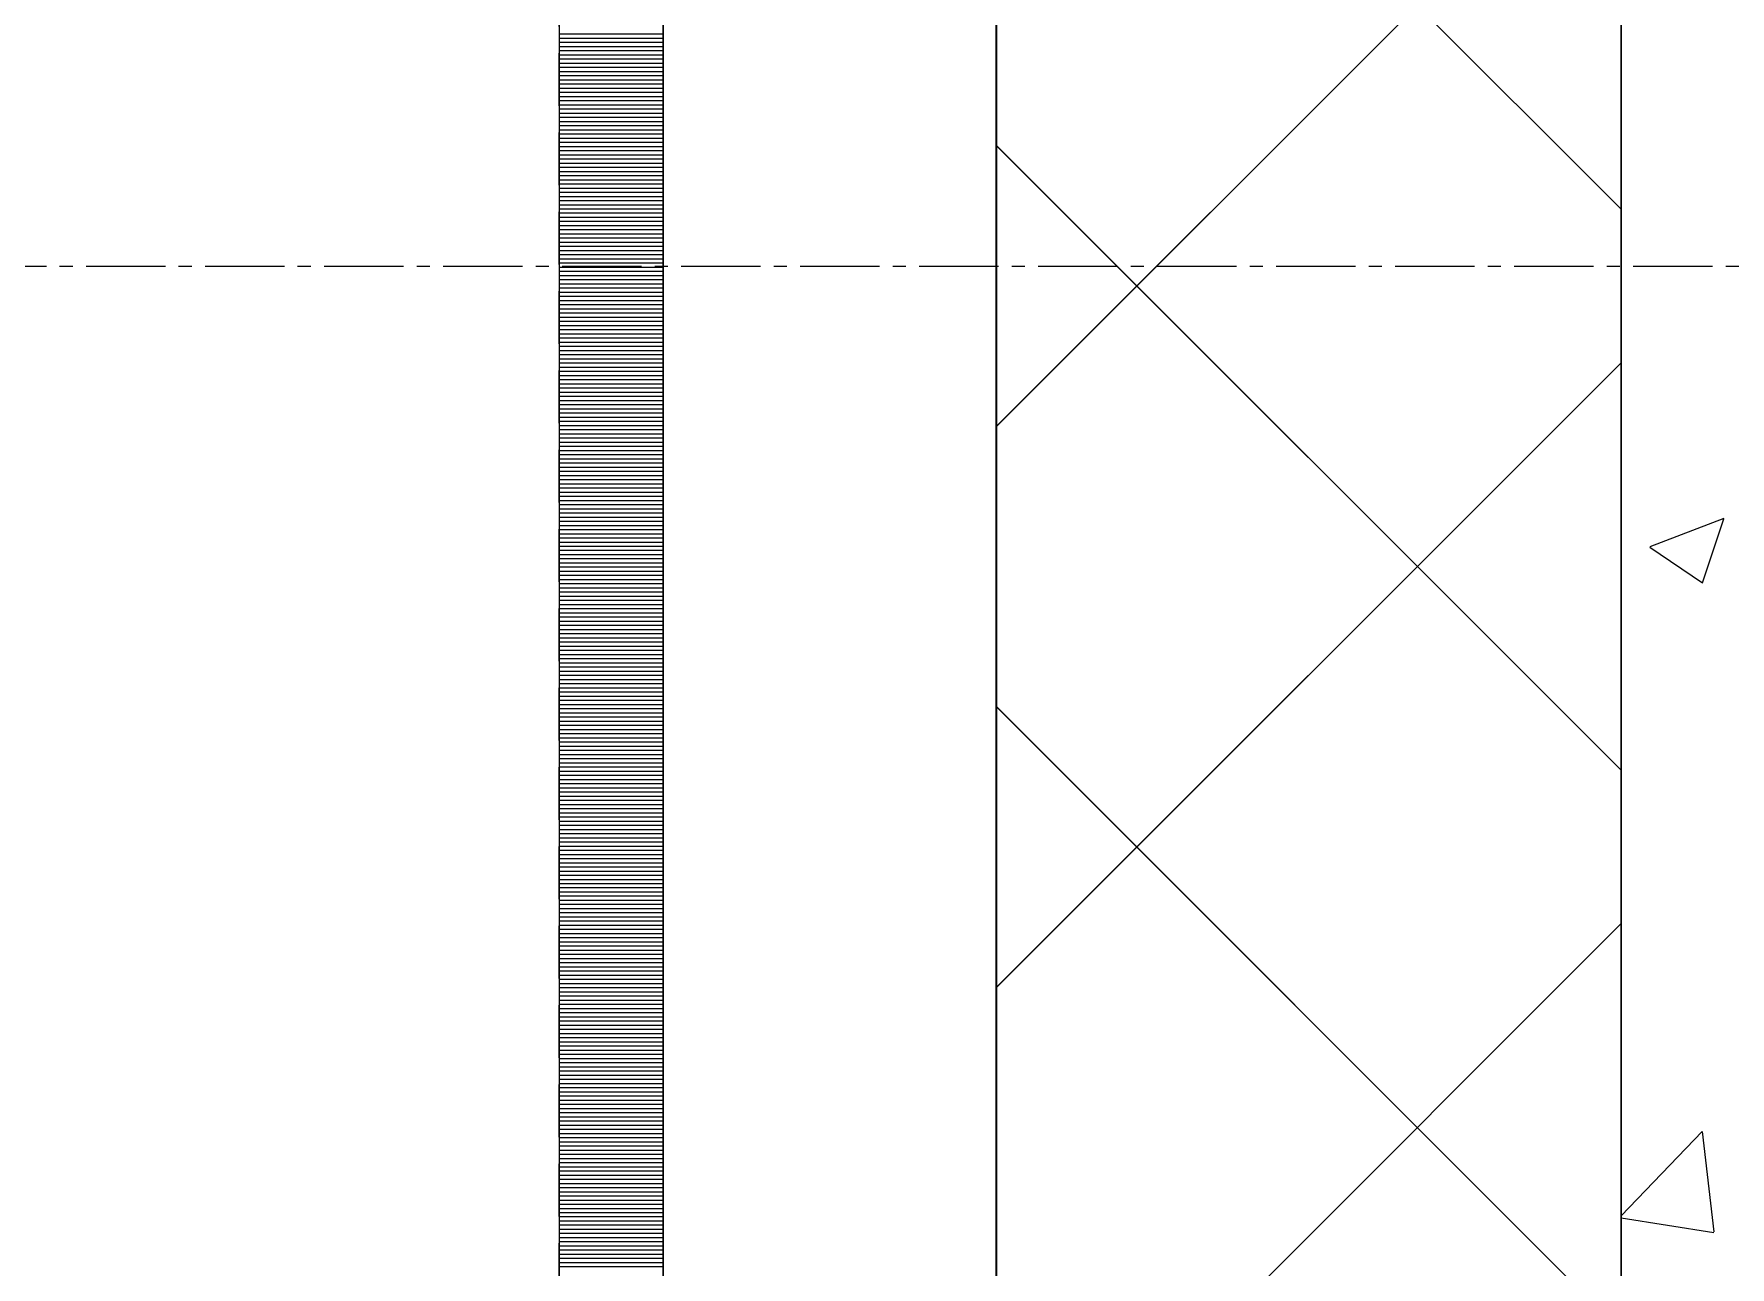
# Model space of a CAD drawing. Header units: millimetres. Extents: x 470010 to 1231400, y -134005 to 421770.
# Drawn here: x 672392.5 to 672799.8, y -18851.6 to -18555.5 of the extents above; entities that cross this region are included whole.
import ezdxf
from ezdxf.enums import TextEntityAlignment as Align

# ---------------------------------------------------------------- set-up
doc = ezdxf.new("R2010")
doc.units = ezdxf.units.MM
doc.linetypes.add('CENTER2', pattern=[28.575, 19.05, -3.175, 3.175, -3.175])
doc.linetypes.add('DASHED', pattern=[19.05, 12.7, -6.35])
doc.layers.get('Defpoints').update_dxf_attribs({"color": 140})
doc.layers.add('АР_Делит', color=120, linetype='Continuous', lineweight=0, plot=False)
for name, color, linetype, lineweight in [('АР_Стены ПЕНОблок', 52, 'Continuous', 20), ('АР_Тонкая', 254, 'Continuous', 5), ('АР_Утеплитель', 31, 'Continuous', 0), ('АР_Штриховка', 8, 'Continuous', 0)]:
    doc.layers.add(name, color=color, linetype=linetype, lineweight=lineweight)
doc.layers.add('РД_Оси_100', color=7, linetype='Continuous', lineweight=0, true_color=0x525252)
doc.styles.add('style1', font='ARIALN.TTF')

# ---------------------------------------------------------------- blocks, each defined once
blk = doc.blocks.new('СОШ_2200_АР_ОСИ_М100_28.05.24')
at = {"layer": 'АР_Делит', "color": 251, "linetype": 'DASHED', "true_color": 0x636466}
blk.add_lwpolyline([(-355, 13145), (-355, 100855), (37145, 100855), (37145, 129155), (72745, 129155), (72745, 135155), (114955, 135155), (114955, -355)], dxfattribs=at)
at = {"layer": 'РД_Оси_100', "color": 251, "linetype": 'CENTER2', "true_color": 0x636466}
blk.add_line((-5954.958, 75000), (119910, 75000), dxfattribs=at)
blk = doc.blocks.new('A$C9108343f')
at = {"layer": 'АР_Стены ПЕНОблок', "color": 18, "linetype": 'Continuous', "lineweight": 20, "true_color": 0x000000}
blk.add_line((7054.96, 97555), (7054.96, 21355), dxfattribs=at)
at = {"layer": 'АР_Тонкая', "color": 18, "linetype": 'Continuous', "lineweight": 5, "true_color": 0x000000}
for p, q in [((6799.96, 97555), (6799.96, 21355)), ((6824.96, 97555), (6824.96, 21355)), ((6824.96, 21355), (6824.96, 97555)), ((6904.96, 21355), (6904.96, 97555))]:
    blk.add_line(p, q, dxfattribs=at)
at = {"layer": 'АР_Утеплитель', "color": 18, "linetype": 'Continuous', "lineweight": 0, "true_color": 0x000000}
for p, q in [((6904.96, 97555), (6904.96, 21355)), ((7054.96, 21355), (7054.96, 97555))]:
    blk.add_line(p, q, dxfattribs=at)
at = {"layer": 'АР_Штриховка', "color": 18, "linetype": 'Continuous', "lineweight": 0, "true_color": 0x000000}
for p, q in [((7054.96, 81768.65), (6904.96, 81918.65)), ((6904.96, 81716.51), (7054.96, 81866.51)), ((6799.96, 81810.75), (6824.96, 81810.75)), ((6799.96, 81809.75), (6824.96, 81809.75)), ((6799.96, 81808.75), (6824.96, 81808.75)), ((6799.96, 81807.75), (6824.96, 81807.75)), ((6799.96, 81806.75), (6824.96, 81806.75)), ((6799.96, 81805.75), (6824.96, 81805.75)), ((6799.96, 81804.75), (6824.96, 81804.75)), ((6799.96, 81803.75), (6824.96, 81803.75)), ((6799.96, 81802.75), (6824.96, 81802.75)), ((6799.96, 81801.75), (6824.96, 81801.75)), ((6799.96, 81800.75), (6824.96, 81800.75)), ((6799.96, 81799.75), (6824.96, 81799.75)), ((6799.96, 81798.75), (6824.96, 81798.75)), ((6799.96, 81797.75), (6824.96, 81797.75)), ((6799.96, 81796.75), (6824.96, 81796.75)), ((6799.96, 81795.75), (6824.96, 81795.75)), ((6799.96, 81794.75), (6824.96, 81794.75)), ((6799.96, 81793.75), (6824.96, 81793.75)), ((6799.96, 81792.75), (6824.96, 81792.75)), ((6799.96, 81791.75), (6824.96, 81791.75)), ((6799.96, 81790.75), (6824.96, 81790.75)), ((6799.96, 81789.75), (6824.96, 81789.75)), ((6799.96, 81788.75), (6824.96, 81788.75)), ((6799.96, 81787.75), (6824.96, 81787.75)), ((6799.96, 81786.75), (6824.96, 81786.75)), ((6799.96, 81785.75), (6824.96, 81785.75)), ((6799.96, 81784.75), (6824.96, 81784.75)), ((6799.96, 81783.75), (6824.96, 81783.75)), ((7054.96, 81633.95), (6904.96, 81783.95)), ((6799.96, 81782.75), (6824.96, 81782.75)), ((6799.96, 81781.75), (6824.96, 81781.75)), ((6799.96, 81780.75), (6824.96, 81780.75)), ((6799.96, 81779.75), (6824.96, 81779.75)), ((6799.96, 81778.75), (6824.96, 81778.75)), ((6799.96, 81777.75), (6824.96, 81777.75)), ((6799.96, 81776.75), (6824.96, 81776.75)), ((6799.96, 81775.75), (6824.96, 81775.75)), ((6799.96, 81774.75), (6824.96, 81774.75)), ((6799.96, 81773.75), (6824.96, 81773.75)), ((6799.96, 81772.75), (6824.96, 81772.75)), ((6799.96, 81771.75), (6824.96, 81771.75)), ((6799.96, 81770.75), (6824.96, 81770.75)), ((6799.96, 81769.75), (6824.96, 81769.75)), ((6799.96, 81768.75), (6824.96, 81768.75)), ((6799.96, 81767.75), (6824.96, 81767.75)), ((6799.96, 81766.75), (6824.96, 81766.75)), ((6799.96, 81765.75), (6824.96, 81765.75)), ((6799.96, 81764.75), (6824.96, 81764.75)), ((6799.96, 81763.75), (6824.96, 81763.75)), ((6799.96, 81762.75), (6824.96, 81762.75)), ((6799.96, 81761.75), (6824.96, 81761.75)), ((6799.96, 81760.75), (6824.96, 81760.75)), ((6799.96, 81759.75), (6824.96, 81759.75)), ((6799.96, 81758.75), (6824.96, 81758.75)), ((6799.96, 81757.75), (6824.96, 81757.75)), ((6799.96, 81756.75), (6824.96, 81756.75)), ((6799.96, 81755.75), (6824.96, 81755.75)), ((6799.96, 81754.75), (6824.96, 81754.75)), ((6799.96, 81753.75), (6824.96, 81753.75)), ((6799.96, 81752.75), (6824.96, 81752.75)), ((6799.96, 81751.75), (6824.96, 81751.75)), ((6799.96, 81750.75), (6824.96, 81750.75)), ((6799.96, 81749.75), (6824.96, 81749.75)), ((6799.96, 81748.75), (6824.96, 81748.75)), ((6799.96, 81747.75), (6824.96, 81747.75)), ((6799.96, 81746.75), (6824.96, 81746.75)), ((6799.96, 81745.75), (6824.96, 81745.75)), ((6799.96, 81744.75), (6824.96, 81744.75)), ((6799.96, 81743.75), (6824.96, 81743.75)), ((6799.96, 81742.75), (6824.96, 81742.75)), ((6799.96, 81741.75), (6824.96, 81741.75)), ((6799.96, 81740.75), (6824.96, 81740.75)), ((6799.96, 81739.75), (6824.96, 81739.75)), ((6799.96, 81738.75), (6824.96, 81738.75)), ((6799.96, 81737.75), (6824.96, 81737.75)), ((6799.96, 81736.75), (6824.96, 81736.75)), ((6799.96, 81735.75), (6824.96, 81735.75)), ((6799.96, 81734.75), (6824.96, 81734.75)), ((6799.96, 81733.75), (6824.96, 81733.75)), ((6799.96, 81732.75), (6824.96, 81732.75)), ((6799.96, 81731.75), (6824.96, 81731.75)), ((6799.96, 81730.75), (6824.96, 81730.75)), ((6904.96, 81581.81), (7054.96, 81731.81)), ((6799.96, 81729.75), (6824.96, 81729.75)), ((6799.96, 81728.75), (6824.96, 81728.75)), ((6799.96, 81727.75), (6824.96, 81727.75)), ((6799.96, 81726.75), (6824.96, 81726.75)), ((6799.96, 81725.75), (6824.96, 81725.75)), ((6799.96, 81724.75), (6824.96, 81724.75)), ((6799.96, 81723.75), (6824.96, 81723.75)), ((6799.96, 81722.75), (6824.96, 81722.75)), ((6799.96, 81721.75), (6824.96, 81721.75)), ((6799.96, 81720.75), (6824.96, 81720.75)), ((6799.96, 81719.75), (6824.96, 81719.75)), ((6799.96, 81718.75), (6824.96, 81718.75)), ((6799.96, 81717.75), (6824.96, 81717.75)), ((6799.96, 81716.75), (6824.96, 81716.75)), ((6799.96, 81715.75), (6824.96, 81715.75)), ((6799.96, 81714.75), (6824.96, 81714.75)), ((6799.96, 81713.75), (6824.96, 81713.75)), ((6799.96, 81712.75), (6824.96, 81712.75)), ((6799.96, 81711.75), (6824.96, 81711.75)), ((6799.96, 81710.75), (6824.96, 81710.75)), ((6799.96, 81709.75), (6824.96, 81709.75)), ((6799.96, 81708.75), (6824.96, 81708.75)), ((6799.96, 81707.75), (6824.96, 81707.75)), ((6799.96, 81706.75), (6824.96, 81706.75)), ((6799.96, 81705.75), (6824.96, 81705.75)), ((6799.96, 81704.75), (6824.96, 81704.75)), ((6799.96, 81703.75), (6824.96, 81703.75)), ((6799.96, 81702.75), (6824.96, 81702.75)), ((6799.96, 81701.75), (6824.96, 81701.75)), ((6799.96, 81700.75), (6824.96, 81700.75)), ((6799.96, 81699.75), (6824.96, 81699.75)), ((6799.96, 81698.75), (6824.96, 81698.75)), ((6799.96, 81697.75), (6824.96, 81697.75)), ((6799.96, 81696.75), (6824.96, 81696.75)), ((6799.96, 81695.75), (6824.96, 81695.75)), ((6799.96, 81694.75), (6824.96, 81694.75)), ((6799.96, 81693.75), (6824.96, 81693.75)), ((7061.92, 81687.66), (7079.7, 81694.49)), ((7074.5, 81678.98), (7079.65, 81694.33)), ((6799.96, 81692.75), (6824.96, 81692.75)), ((6799.96, 81691.75), (6824.96, 81691.75)), ((6799.96, 81690.75), (6824.96, 81690.75)), ((6799.96, 81689.75), (6824.96, 81689.75)), ((6799.96, 81688.75), (6824.96, 81688.75)), ((6799.96, 81687.75), (6824.96, 81687.75)), ((6799.96, 81686.75), (6824.96, 81686.75)), ((6799.96, 81685.75), (6824.96, 81685.75)), ((7061.85, 81687.51), (7074.48, 81678.98)), ((6799.96, 81684.75), (6824.96, 81684.75)), ((6799.96, 81683.75), (6824.96, 81683.75)), ((6799.96, 81682.75), (6824.96, 81682.75)), ((6799.96, 81681.75), (6824.96, 81681.75)), ((6799.96, 81680.75), (6824.96, 81680.75)), ((6799.96, 81679.75), (6824.96, 81679.75)), ((6799.96, 81678.75), (6824.96, 81678.75)), ((6799.96, 81677.75), (6824.96, 81677.75)), ((6799.96, 81676.75), (6824.96, 81676.75)), ((6799.96, 81675.75), (6824.96, 81675.75)), ((6799.96, 81674.75), (6824.96, 81674.75)), ((6799.96, 81673.75), (6824.96, 81673.75)), ((6799.96, 81672.75), (6824.96, 81672.75)), ((6799.96, 81671.75), (6824.96, 81671.75)), ((6799.96, 81670.75), (6824.96, 81670.75)), ((6799.96, 81669.75), (6824.96, 81669.75)), ((6799.96, 81668.75), (6824.96, 81668.75)), ((6799.96, 81667.75), (6824.96, 81667.75)), ((6799.96, 81666.75), (6824.96, 81666.75)), ((6799.96, 81665.75), (6824.96, 81665.75)), ((6799.96, 81664.75), (6824.96, 81664.75)), ((6799.96, 81663.75), (6824.96, 81663.75)), ((6799.96, 81662.75), (6824.96, 81662.75)), ((6799.96, 81661.75), (6824.96, 81661.75)), ((6799.96, 81660.75), (6824.96, 81660.75)), ((6799.96, 81659.75), (6824.96, 81659.75)), ((6799.96, 81658.75), (6824.96, 81658.75)), ((6799.96, 81657.75), (6824.96, 81657.75)), ((6799.96, 81656.75), (6824.96, 81656.75)), ((6799.96, 81655.75), (6824.96, 81655.75)), ((6799.96, 81654.75), (6824.96, 81654.75)), ((6799.96, 81653.75), (6824.96, 81653.75)), ((6799.96, 81652.75), (6824.96, 81652.75)), ((6799.96, 81651.75), (6824.96, 81651.75)), ((6799.96, 81650.75), (6824.96, 81650.75)), ((6799.96, 81649.75), (6824.96, 81649.75)), ((7054.96, 81499.24), (6904.96, 81649.24)), ((6799.96, 81648.75), (6824.96, 81648.75)), ((6799.96, 81647.75), (6824.96, 81647.75)), ((6799.96, 81646.75), (6824.96, 81646.75)), ((6799.96, 81645.75), (6824.96, 81645.75)), ((6799.96, 81644.75), (6824.96, 81644.75)), ((6799.96, 81643.75), (6824.96, 81643.75)), ((6799.96, 81642.75), (6824.96, 81642.75)), ((6799.96, 81641.75), (6824.96, 81641.75)), ((6799.96, 81640.75), (6824.96, 81640.75)), ((6799.96, 81639.75), (6824.96, 81639.75)), ((6799.96, 81638.75), (6824.96, 81638.75)), ((6799.96, 81637.75), (6824.96, 81637.75)), ((6799.96, 81636.75), (6824.96, 81636.75)), ((6799.96, 81635.75), (6824.96, 81635.75)), ((6799.96, 81634.75), (6824.96, 81634.75)), ((6799.96, 81633.75), (6824.96, 81633.75)), ((6799.96, 81632.75), (6824.96, 81632.75)), ((6799.96, 81631.75), (6824.96, 81631.75)), ((6799.96, 81630.75), (6824.96, 81630.75)), ((6799.96, 81629.75), (6824.96, 81629.75)), ((6799.96, 81628.75), (6824.96, 81628.75)), ((6799.96, 81627.75), (6824.96, 81627.75)), ((6799.96, 81626.75), (6824.96, 81626.75)), ((6799.96, 81625.75), (6824.96, 81625.75)), ((6799.96, 81624.75), (6824.96, 81624.75)), ((6799.96, 81623.75), (6824.96, 81623.75)), ((6799.96, 81622.75), (6824.96, 81622.75)), ((6799.96, 81621.75), (6824.96, 81621.75)), ((6799.96, 81620.75), (6824.96, 81620.75)), ((6799.96, 81619.75), (6824.96, 81619.75)), ((6799.96, 81618.75), (6824.96, 81618.75)), ((6799.96, 81617.75), (6824.96, 81617.75)), ((6799.96, 81616.75), (6824.96, 81616.75)), ((6799.96, 81615.75), (6824.96, 81615.75)), ((6799.96, 81614.75), (6824.96, 81614.75)), ((6799.96, 81613.75), (6824.96, 81613.75)), ((6799.96, 81612.75), (6824.96, 81612.75)), ((6799.96, 81611.75), (6824.96, 81611.75)), ((6799.96, 81610.75), (6824.96, 81610.75)), ((6799.96, 81609.75), (6824.96, 81609.75)), ((6799.96, 81608.75), (6824.96, 81608.75)), ((6799.96, 81607.75), (6824.96, 81607.75)), ((6799.96, 81606.75), (6824.96, 81606.75)), ((6799.96, 81605.75), (6824.96, 81605.75)), ((6799.96, 81604.75), (6824.96, 81604.75)), ((6799.96, 81603.75), (6824.96, 81603.75)), ((6799.96, 81602.75), (6824.96, 81602.75)), ((6799.96, 81601.75), (6824.96, 81601.75)), ((6799.96, 81600.75), (6824.96, 81600.75)), ((6799.96, 81599.75), (6824.96, 81599.75)), ((6799.96, 81598.75), (6824.96, 81598.75)), ((6799.96, 81597.75), (6824.96, 81597.75)), ((6799.96, 81596.75), (6824.96, 81596.75)), ((6904.96, 81447.11), (7054.96, 81597.11)), ((6799.96, 81595.75), (6824.96, 81595.75)), ((6799.96, 81594.75), (6824.96, 81594.75)), ((6799.96, 81593.75), (6824.96, 81593.75)), ((6799.96, 81592.75), (6824.96, 81592.75)), ((6799.96, 81591.75), (6824.96, 81591.75)), ((6799.96, 81590.75), (6824.96, 81590.75)), ((6799.96, 81589.75), (6824.96, 81589.75)), ((6799.96, 81588.75), (6824.96, 81588.75)), ((6799.96, 81587.75), (6824.96, 81587.75)), ((6799.96, 81586.75), (6824.96, 81586.75)), ((6799.96, 81585.75), (6824.96, 81585.75)), ((6799.96, 81584.75), (6824.96, 81584.75)), ((6799.96, 81583.75), (6824.96, 81583.75)), ((6799.96, 81582.75), (6824.96, 81582.75)), ((6799.96, 81581.75), (6824.96, 81581.75)), ((6799.96, 81580.75), (6824.96, 81580.75)), ((6799.96, 81579.75), (6824.96, 81579.75)), ((6799.96, 81578.75), (6824.96, 81578.75)), ((6799.96, 81577.75), (6824.96, 81577.75)), ((6799.96, 81576.75), (6824.96, 81576.75)), ((6799.96, 81575.75), (6824.96, 81575.75)), ((6799.96, 81574.75), (6824.96, 81574.75)), ((6799.96, 81573.75), (6824.96, 81573.75)), ((6799.96, 81572.75), (6824.96, 81572.75)), ((6799.96, 81571.75), (6824.96, 81571.75)), ((6799.96, 81570.75), (6824.96, 81570.75)), ((6799.96, 81569.75), (6824.96, 81569.75)), ((6799.96, 81568.75), (6824.96, 81568.75)), ((6799.96, 81567.75), (6824.96, 81567.75)), ((6799.96, 81566.75), (6824.96, 81566.75)), ((6799.96, 81565.75), (6824.96, 81565.75)), ((6799.96, 81564.75), (6824.96, 81564.75)), ((6799.96, 81563.75), (6824.96, 81563.75)), ((6799.96, 81562.75), (6824.96, 81562.75)), ((6799.96, 81561.75), (6824.96, 81561.75)), ((6799.96, 81560.75), (6824.96, 81560.75)), ((6799.96, 81559.75), (6824.96, 81559.75)), ((6799.96, 81558.75), (6824.96, 81558.75)), ((6799.96, 81557.75), (6824.96, 81557.75)), ((6799.96, 81556.75), (6824.96, 81556.75)), ((6799.96, 81555.75), (6824.96, 81555.75)), ((6799.96, 81554.75), (6824.96, 81554.75)), ((6799.96, 81553.75), (6824.96, 81553.75)), ((6799.96, 81552.75), (6824.96, 81552.75)), ((6799.96, 81551.75), (6824.96, 81551.75)), ((6799.96, 81550.75), (6824.96, 81550.75)), ((6799.96, 81549.75), (6824.96, 81549.75)), ((6799.96, 81548.75), (6824.96, 81548.75)), ((6799.96, 81547.75), (6824.96, 81547.75)), ((7054.96, 81526.94), (7074.41, 81547.22)), ((7077.29, 81523.11), (7074.49, 81547.23)), ((6799.96, 81546.75), (6824.96, 81546.75)), ((6799.96, 81545.75), (6824.96, 81545.75)), ((6799.96, 81544.75), (6824.96, 81544.75)), ((6799.96, 81543.75), (6824.96, 81543.75)), ((6799.96, 81542.75), (6824.96, 81542.75)), ((6799.96, 81541.75), (6824.96, 81541.75)), ((6799.96, 81540.75), (6824.96, 81540.75)), ((6799.96, 81539.75), (6824.96, 81539.75)), ((6799.96, 81538.75), (6824.96, 81538.75)), ((6799.96, 81537.75), (6824.96, 81537.75)), ((6799.96, 81536.75), (6824.96, 81536.75)), ((6799.96, 81535.75), (6824.96, 81535.75)), ((6799.96, 81534.75), (6824.96, 81534.75)), ((6799.96, 81533.75), (6824.96, 81533.75)), ((6799.96, 81532.75), (6824.96, 81532.75)), ((6799.96, 81531.75), (6824.96, 81531.75)), ((6799.96, 81530.75), (6824.96, 81530.75)), ((6799.96, 81529.75), (6824.96, 81529.75)), ((6799.96, 81528.75), (6824.96, 81528.75)), ((6799.96, 81527.75), (6824.96, 81527.75)), ((6799.96, 81526.75), (6824.96, 81526.75)), ((6799.96, 81525.75), (6824.96, 81525.75)), ((6799.96, 81524.75), (6824.96, 81524.75)), ((6799.96, 81523.75), (6824.96, 81523.75)), ((6799.96, 81522.75), (6824.96, 81522.75)), ((7054.96, 81526.44), (7077.27, 81522.98)), ((6799.96, 81521.75), (6824.96, 81521.75)), ((6799.96, 81520.75), (6824.96, 81520.75)), ((6799.96, 81519.75), (6824.96, 81519.75)), ((6799.96, 81518.75), (6824.96, 81518.75)), ((6799.96, 81517.75), (6824.96, 81517.75)), ((6799.96, 81516.75), (6824.96, 81516.75)), ((6799.96, 81515.75), (6824.96, 81515.75)), ((6799.96, 81514.75), (6824.96, 81514.75))]:
    blk.add_line(p, q, dxfattribs=at)
at = {"layer": 'РД_Оси_100'}
blk.add_blockref('СОШ_2200_АР_ОСИ_М100_28.05.24', (7154.96, 6755), dxfattribs=at)
at = {"layer": 'Defpoints', "color": 18, "true_color": 0x000000, "style": 'style1'}
for p in [(143949.34, 316089.12), (143974.98, 281639.5), (143890.4, 273244.71), (143839.99, 264276.81), (143967.75, 254892.38), (12251.96, 104178.14), (12382.58, 96023.14)]:
    blk.add_attdef('АР-ПОМЕЩЕНИЕ:НАИМЕНОВАНИЕ', text='', height=100, dxfattribs=at).set_placement(p, align=Align.MIDDLE)
at = {"layer": 'Defpoints', "color": 18, "true_color": 0x000000, "style": 'style1', "flags": 8}
for p in [(143951.3, 279099.09), (143848.34, 269251.11), (143875.33, 260094.25), (144049.74, 250824.7), (163419.28, 238153.36), (155897.46, 237965.97), (183037.2, 237965.97), (143342.94, 237876.19)]:
    blk.add_attdef('АР-ПОМЕЩЕНИЕ:НАИМЕНОВАНИЕ', text='', height=100, dxfattribs=at).set_placement(p, align=Align.MIDDLE)

msp = doc.modelspace()

# ---------------------------------------------------------------- linework, layer by layer
at = {"layer": 'АР_Стены ПЕНОблок', "color": 18, "linetype": 'Continuous', "lineweight": 20, "true_color": 0x000000}
msp.add_line((672773.57, -2811.242), (672773.57, -79011.242), dxfattribs=at)
at = {"layer": 'АР_Тонкая', "color": 18, "linetype": 'Continuous', "lineweight": 5, "true_color": 0x000000}
for p, q in [((672518.57, -2811.242), (672518.57, -79011.242)), ((672543.57, -2811.242), (672543.57, -79011.242)), ((672543.57, -79011.242), (672543.57, -2811.242)), ((672623.57, -79011.242), (672623.57, -2811.242))]:
    msp.add_line(p, q, dxfattribs=at)
at = {"layer": 'АР_Утеплитель', "color": 18, "linetype": 'Continuous', "lineweight": 0, "true_color": 0x000000}
for p, q in [((672623.57, -2811.242), (672623.57, -79011.242)), ((672773.57, -79011.242), (672773.57, -2811.242))]:
    msp.add_line(p, q, dxfattribs=at)
at = {"layer": 'АР_Штриховка', "color": 18, "linetype": 'Continuous', "lineweight": 0, "true_color": 0x000000}
for p, q in [((672773.57, -18597.591), (672623.57, -18447.591)), ((672623.57, -18649.728), (672773.57, -18499.728)), ((672518.57, -18556.492), (672543.57, -18556.492)), ((672518.57, -18557.492), (672543.57, -18557.492)), ((672518.57, -18558.492), (672543.57, -18558.492)), ((672518.57, -18559.492), (672543.57, -18559.492)), ((672518.57, -18560.492), (672543.57, -18560.492)), ((672518.57, -18561.492), (672543.57, -18561.492)), ((672518.57, -18562.492), (672543.57, -18562.492)), ((672518.57, -18563.492), (672543.57, -18563.492)), ((672518.57, -18564.492), (672543.57, -18564.492)), ((672518.57, -18565.492), (672543.57, -18565.492)), ((672518.57, -18566.492), (672543.57, -18566.492)), ((672518.57, -18567.492), (672543.57, -18567.492)), ((672518.57, -18568.492), (672543.57, -18568.492)), ((672518.57, -18569.492), (672543.57, -18569.492)), ((672518.57, -18570.492), (672543.57, -18570.492)), ((672518.57, -18571.492), (672543.57, -18571.492)), ((672518.57, -18572.492), (672543.57, -18572.492)), ((672518.57, -18573.492), (672543.57, -18573.492)), ((672518.57, -18574.492), (672543.57, -18574.492)), ((672518.57, -18575.492), (672543.57, -18575.492)), ((672518.57, -18576.492), (672543.57, -18576.492)), ((672518.57, -18577.492), (672543.57, -18577.492)), ((672518.57, -18578.492), (672543.57, -18578.492)), ((672518.57, -18579.492), (672543.57, -18579.492)), ((672518.57, -18580.492), (672543.57, -18580.492)), ((672518.57, -18581.492), (672543.57, -18581.492)), ((672518.57, -18582.492), (672543.57, -18582.492)), ((672518.57, -18583.492), (672543.57, -18583.492)), ((672773.57, -18732.295), (672623.57, -18582.295)), ((672518.57, -18584.492), (672543.57, -18584.492)), ((672518.57, -18585.492), (672543.57, -18585.492)), ((672518.57, -18586.492), (672543.57, -18586.492)), ((672518.57, -18587.492), (672543.57, -18587.492)), ((672518.57, -18588.492), (672543.57, -18588.492)), ((672518.57, -18589.492), (672543.57, -18589.492)), ((672518.57, -18590.492), (672543.57, -18590.492)), ((672518.57, -18591.492), (672543.57, -18591.492)), ((672518.57, -18592.492), (672543.57, -18592.492)), ((672518.57, -18593.492), (672543.57, -18593.492)), ((672518.57, -18594.492), (672543.57, -18594.492)), ((672518.57, -18595.492), (672543.57, -18595.492)), ((672518.57, -18596.492), (672543.57, -18596.492)), ((672518.57, -18597.492), (672543.57, -18597.492)), ((672518.57, -18598.492), (672543.57, -18598.492)), ((672518.57, -18599.492), (672543.57, -18599.492)), ((672518.57, -18600.492), (672543.57, -18600.492)), ((672518.57, -18601.492), (672543.57, -18601.492)), ((672518.57, -18602.492), (672543.57, -18602.492)), ((672518.57, -18603.492), (672543.57, -18603.492)), ((672518.57, -18604.492), (672543.57, -18604.492)), ((672518.57, -18605.492), (672543.57, -18605.492)), ((672518.57, -18606.492), (672543.57, -18606.492)), ((672518.57, -18607.492), (672543.57, -18607.492)), ((672518.57, -18608.492), (672543.57, -18608.492)), ((672518.57, -18609.492), (672543.57, -18609.492)), ((672518.57, -18610.492), (672543.57, -18610.492)), ((672518.57, -18611.492), (672543.57, -18611.492)), ((672518.57, -18612.492), (672543.57, -18612.492)), ((672518.57, -18613.492), (672543.57, -18613.492)), ((672518.57, -18614.492), (672543.57, -18614.492)), ((672518.57, -18615.492), (672543.57, -18615.492)), ((672518.57, -18616.492), (672543.57, -18616.492)), ((672518.57, -18617.492), (672543.57, -18617.492)), ((672518.57, -18618.492), (672543.57, -18618.492)), ((672518.57, -18619.492), (672543.57, -18619.492)), ((672518.57, -18620.492), (672543.57, -18620.492)), ((672518.57, -18621.492), (672543.57, -18621.492)), ((672518.57, -18622.492), (672543.57, -18622.492)), ((672518.57, -18623.492), (672543.57, -18623.492)), ((672518.57, -18624.492), (672543.57, -18624.492)), ((672518.57, -18625.492), (672543.57, -18625.492)), ((672518.57, -18626.492), (672543.57, -18626.492)), ((672518.57, -18627.492), (672543.57, -18627.492)), ((672518.57, -18628.492), (672543.57, -18628.492)), ((672518.57, -18629.492), (672543.57, -18629.492)), ((672518.57, -18630.492), (672543.57, -18630.492)), ((672518.57, -18631.492), (672543.57, -18631.492)), ((672518.57, -18632.492), (672543.57, -18632.492)), ((672518.57, -18633.492), (672543.57, -18633.492)), ((672518.57, -18634.492), (672543.57, -18634.492)), ((672518.57, -18635.492), (672543.57, -18635.492)), ((672518.57, -18636.492), (672543.57, -18636.492)), ((672623.57, -18784.432), (672773.57, -18634.432)), ((672518.57, -18637.492), (672543.57, -18637.492)), ((672518.57, -18638.492), (672543.57, -18638.492)), ((672518.57, -18639.492), (672543.57, -18639.492)), ((672518.57, -18640.492), (672543.57, -18640.492)), ((672518.57, -18641.492), (672543.57, -18641.492)), ((672518.57, -18642.492), (672543.57, -18642.492)), ((672518.57, -18643.492), (672543.57, -18643.492)), ((672518.57, -18644.492), (672543.57, -18644.492)), ((672518.57, -18645.492), (672543.57, -18645.492)), ((672518.57, -18646.492), (672543.57, -18646.492)), ((672518.57, -18647.492), (672543.57, -18647.492)), ((672518.57, -18648.492), (672543.57, -18648.492)), ((672518.57, -18649.492), (672543.57, -18649.492)), ((672518.57, -18650.492), (672543.57, -18650.492)), ((672518.57, -18651.492), (672543.57, -18651.492)), ((672518.57, -18652.492), (672543.57, -18652.492)), ((672518.57, -18653.492), (672543.57, -18653.492)), ((672518.57, -18654.492), (672543.57, -18654.492)), ((672518.57, -18655.492), (672543.57, -18655.492)), ((672518.57, -18656.492), (672543.57, -18656.492)), ((672518.57, -18657.492), (672543.57, -18657.492)), ((672518.57, -18658.492), (672543.57, -18658.492)), ((672518.57, -18659.492), (672543.57, -18659.492)), ((672518.57, -18660.492), (672543.57, -18660.492)), ((672518.57, -18661.492), (672543.57, -18661.492)), ((672518.57, -18662.492), (672543.57, -18662.492)), ((672518.57, -18663.492), (672543.57, -18663.492)), ((672518.57, -18664.492), (672543.57, -18664.492)), ((672518.57, -18665.492), (672543.57, -18665.492)), ((672518.57, -18666.492), (672543.57, -18666.492)), ((672518.57, -18667.492), (672543.57, -18667.492)), ((672518.57, -18668.492), (672543.57, -18668.492)), ((672518.57, -18669.492), (672543.57, -18669.492)), ((672518.57, -18670.492), (672543.57, -18670.492)), ((672518.57, -18671.492), (672543.57, -18671.492)), ((672518.57, -18672.492), (672543.57, -18672.492)), ((672780.53, -18678.579), (672798.315, -18671.752)), ((672793.109, -18687.263), (672798.259, -18671.914)), ((672518.57, -18673.492), (672543.57, -18673.492)), ((672518.57, -18674.492), (672543.57, -18674.492)), ((672518.57, -18675.492), (672543.57, -18675.492)), ((672518.57, -18676.492), (672543.57, -18676.492)), ((672518.57, -18677.492), (672543.57, -18677.492)), ((672518.57, -18678.492), (672543.57, -18678.492)), ((672518.57, -18679.492), (672543.57, -18679.492)), ((672518.57, -18680.492), (672543.57, -18680.492)), ((672780.459, -18678.736), (672793.093, -18687.258)), ((672518.57, -18681.492), (672543.57, -18681.492)), ((672518.57, -18682.492), (672543.57, -18682.492)), ((672518.57, -18683.492), (672543.57, -18683.492)), ((672518.57, -18684.492), (672543.57, -18684.492)), ((672518.57, -18685.492), (672543.57, -18685.492)), ((672518.57, -18686.492), (672543.57, -18686.492)), ((672518.57, -18687.492), (672543.57, -18687.492)), ((672518.57, -18688.492), (672543.57, -18688.492)), ((672518.57, -18689.492), (672543.57, -18689.492)), ((672518.57, -18690.492), (672543.57, -18690.492)), ((672518.57, -18691.492), (672543.57, -18691.492)), ((672518.57, -18692.492), (672543.57, -18692.492)), ((672518.57, -18693.492), (672543.57, -18693.492)), ((672518.57, -18694.492), (672543.57, -18694.492)), ((672518.57, -18695.492), (672543.57, -18695.492)), ((672518.57, -18696.492), (672543.57, -18696.492)), ((672518.57, -18697.492), (672543.57, -18697.492)), ((672518.57, -18698.492), (672543.57, -18698.492)), ((672518.57, -18699.492), (672543.57, -18699.492)), ((672518.57, -18700.492), (672543.57, -18700.492)), ((672518.57, -18701.492), (672543.57, -18701.492)), ((672518.57, -18702.492), (672543.57, -18702.492)), ((672518.57, -18703.492), (672543.57, -18703.492)), ((672518.57, -18704.492), (672543.57, -18704.492)), ((672518.57, -18705.492), (672543.57, -18705.492)), ((672518.57, -18706.492), (672543.57, -18706.492)), ((672518.57, -18707.492), (672543.57, -18707.492)), ((672518.57, -18708.492), (672543.57, -18708.492)), ((672518.57, -18709.492), (672543.57, -18709.492)), ((672518.57, -18710.492), (672543.57, -18710.492)), ((672518.57, -18711.492), (672543.57, -18711.492)), ((672518.57, -18712.492), (672543.57, -18712.492)), ((672518.57, -18713.492), (672543.57, -18713.492)), ((672518.57, -18714.492), (672543.57, -18714.492)), ((672518.57, -18715.492), (672543.57, -18715.492)), ((672518.57, -18716.492), (672543.57, -18716.492)), ((672518.57, -18717.492), (672543.57, -18717.492)), ((672773.57, -18866.999), (672623.57, -18716.999)), ((672518.57, -18718.492), (672543.57, -18718.492)), ((672518.57, -18719.492), (672543.57, -18719.492)), ((672518.57, -18720.492), (672543.57, -18720.492)), ((672518.57, -18721.492), (672543.57, -18721.492)), ((672518.57, -18722.492), (672543.57, -18722.492)), ((672518.57, -18723.492), (672543.57, -18723.492)), ((672518.57, -18724.492), (672543.57, -18724.492)), ((672518.57, -18725.492), (672543.57, -18725.492)), ((672518.57, -18726.492), (672543.57, -18726.492)), ((672518.57, -18727.492), (672543.57, -18727.492)), ((672518.57, -18728.492), (672543.57, -18728.492)), ((672518.57, -18729.492), (672543.57, -18729.492)), ((672518.57, -18730.492), (672543.57, -18730.492)), ((672518.57, -18731.492), (672543.57, -18731.492)), ((672518.57, -18732.492), (672543.57, -18732.492)), ((672518.57, -18733.492), (672543.57, -18733.492)), ((672518.57, -18734.492), (672543.57, -18734.492)), ((672518.57, -18735.492), (672543.57, -18735.492)), ((672518.57, -18736.492), (672543.57, -18736.492)), ((672518.57, -18737.492), (672543.57, -18737.492)), ((672518.57, -18738.492), (672543.57, -18738.492)), ((672518.57, -18739.492), (672543.57, -18739.492)), ((672518.57, -18740.492), (672543.57, -18740.492)), ((672518.57, -18741.492), (672543.57, -18741.492)), ((672518.57, -18742.492), (672543.57, -18742.492)), ((672518.57, -18743.492), (672543.57, -18743.492)), ((672518.57, -18744.492), (672543.57, -18744.492)), ((672518.57, -18745.492), (672543.57, -18745.492)), ((672518.57, -18746.492), (672543.57, -18746.492)), ((672518.57, -18747.492), (672543.57, -18747.492)), ((672518.57, -18748.492), (672543.57, -18748.492)), ((672518.57, -18749.492), (672543.57, -18749.492)), ((672518.57, -18750.492), (672543.57, -18750.492)), ((672518.57, -18751.492), (672543.57, -18751.492)), ((672518.57, -18752.492), (672543.57, -18752.492)), ((672518.57, -18753.492), (672543.57, -18753.492)), ((672518.57, -18754.492), (672543.57, -18754.492)), ((672518.57, -18755.492), (672543.57, -18755.492)), ((672518.57, -18756.492), (672543.57, -18756.492)), ((672518.57, -18757.492), (672543.57, -18757.492)), ((672518.57, -18758.492), (672543.57, -18758.492)), ((672518.57, -18759.492), (672543.57, -18759.492)), ((672518.57, -18760.492), (672543.57, -18760.492)), ((672518.57, -18761.492), (672543.57, -18761.492)), ((672518.57, -18762.492), (672543.57, -18762.492)), ((672518.57, -18763.492), (672543.57, -18763.492)), ((672518.57, -18764.492), (672543.57, -18764.492)), ((672518.57, -18765.492), (672543.57, -18765.492)), ((672518.57, -18766.492), (672543.57, -18766.492)), ((672518.57, -18767.492), (672543.57, -18767.492)), ((672518.57, -18768.492), (672543.57, -18768.492)), ((672518.57, -18769.492), (672543.57, -18769.492)), ((672518.57, -18770.492), (672543.57, -18770.492)), ((672623.57, -18919.136), (672773.57, -18769.136)), ((672518.57, -18771.492), (672543.57, -18771.492)), ((672518.57, -18772.492), (672543.57, -18772.492)), ((672518.57, -18773.492), (672543.57, -18773.492)), ((672518.57, -18774.492), (672543.57, -18774.492)), ((672518.57, -18775.492), (672543.57, -18775.492)), ((672518.57, -18776.492), (672543.57, -18776.492)), ((672518.57, -18777.492), (672543.57, -18777.492)), ((672518.57, -18778.492), (672543.57, -18778.492)), ((672518.57, -18779.492), (672543.57, -18779.492)), ((672518.57, -18780.492), (672543.57, -18780.492)), ((672518.57, -18781.492), (672543.57, -18781.492)), ((672518.57, -18782.492), (672543.57, -18782.492)), ((672518.57, -18783.492), (672543.57, -18783.492)), ((672518.57, -18784.492), (672543.57, -18784.492)), ((672518.57, -18785.492), (672543.57, -18785.492)), ((672518.57, -18786.492), (672543.57, -18786.492)), ((672518.57, -18787.492), (672543.57, -18787.492)), ((672518.57, -18788.492), (672543.57, -18788.492)), ((672518.57, -18789.492), (672543.57, -18789.492)), ((672518.57, -18790.492), (672543.57, -18790.492)), ((672518.57, -18791.492), (672543.57, -18791.492)), ((672518.57, -18792.492), (672543.57, -18792.492)), ((672518.57, -18793.492), (672543.57, -18793.492)), ((672518.57, -18794.492), (672543.57, -18794.492)), ((672518.57, -18795.492), (672543.57, -18795.492)), ((672518.57, -18796.492), (672543.57, -18796.492)), ((672518.57, -18797.492), (672543.57, -18797.492)), ((672518.57, -18798.492), (672543.57, -18798.492)), ((672518.57, -18799.492), (672543.57, -18799.492)), ((672518.57, -18800.492), (672543.57, -18800.492)), ((672518.57, -18801.492), (672543.57, -18801.492)), ((672518.57, -18802.492), (672543.57, -18802.492)), ((672518.57, -18803.492), (672543.57, -18803.492)), ((672518.57, -18804.492), (672543.57, -18804.492)), ((672518.57, -18805.492), (672543.57, -18805.492)), ((672518.57, -18806.492), (672543.57, -18806.492)), ((672518.57, -18807.492), (672543.57, -18807.492)), ((672518.57, -18808.492), (672543.57, -18808.492)), ((672518.57, -18809.492), (672543.57, -18809.492)), ((672518.57, -18810.492), (672543.57, -18810.492)), ((672518.57, -18811.492), (672543.57, -18811.492)), ((672518.57, -18812.492), (672543.57, -18812.492)), ((672518.57, -18813.492), (672543.57, -18813.492)), ((672518.57, -18814.492), (672543.57, -18814.492)), ((672518.57, -18815.492), (672543.57, -18815.492)), ((672518.57, -18816.492), (672543.57, -18816.492)), ((672518.57, -18817.492), (672543.57, -18817.492)), ((672518.57, -18818.492), (672543.57, -18818.492)), ((672518.57, -18819.492), (672543.57, -18819.492)), ((672773.57, -18839.299), (672793.024, -18819.023)), ((672795.907, -18843.136), (672793.101, -18819.014)), ((672518.57, -18820.492), (672543.57, -18820.492)), ((672518.57, -18821.492), (672543.57, -18821.492)), ((672518.57, -18822.492), (672543.57, -18822.492)), ((672518.57, -18823.492), (672543.57, -18823.492)), ((672518.57, -18824.492), (672543.57, -18824.492)), ((672518.57, -18825.492), (672543.57, -18825.492)), ((672518.57, -18826.492), (672543.57, -18826.492)), ((672518.57, -18827.492), (672543.57, -18827.492)), ((672518.57, -18828.492), (672543.57, -18828.492)), ((672518.57, -18829.492), (672543.57, -18829.492)), ((672518.57, -18830.492), (672543.57, -18830.492)), ((672518.57, -18831.492), (672543.57, -18831.492)), ((672518.57, -18832.492), (672543.57, -18832.492)), ((672518.57, -18833.492), (672543.57, -18833.492)), ((672518.57, -18834.492), (672543.57, -18834.492)), ((672518.57, -18835.492), (672543.57, -18835.492)), ((672518.57, -18836.492), (672543.57, -18836.492)), ((672518.57, -18837.492), (672543.57, -18837.492)), ((672518.57, -18838.492), (672543.57, -18838.492)), ((672518.57, -18839.492), (672543.57, -18839.492)), ((672773.57, -18839.803), (672795.887, -18843.265)), ((672518.57, -18840.492), (672543.57, -18840.492)), ((672518.57, -18841.492), (672543.57, -18841.492)), ((672518.57, -18842.492), (672543.57, -18842.492)), ((672518.57, -18843.492), (672543.57, -18843.492)), ((672518.57, -18844.492), (672543.57, -18844.492)), ((672518.57, -18845.492), (672543.57, -18845.492)), ((672518.57, -18846.492), (672543.57, -18846.492)), ((672518.57, -18847.492), (672543.57, -18847.492)), ((672518.57, -18848.492), (672543.57, -18848.492)), ((672518.57, -18849.492), (672543.57, -18849.492)), ((672518.57, -18850.492), (672543.57, -18850.492)), ((672518.57, -18851.492), (672543.57, -18851.492))]:
    msp.add_line(p, q, dxfattribs=at)

# ---------------------------------------------------------------- block references
msp.add_blockref('A$C9108343f', (665718.612, -100366.242))
at = {"layer": 'РД_Оси_100'}
msp.add_blockref('СОШ_2200_АР_ОСИ_М100_28.05.24', (672873.57, -93611.242), dxfattribs=at)

doc.saveas('drawing.dxf')
